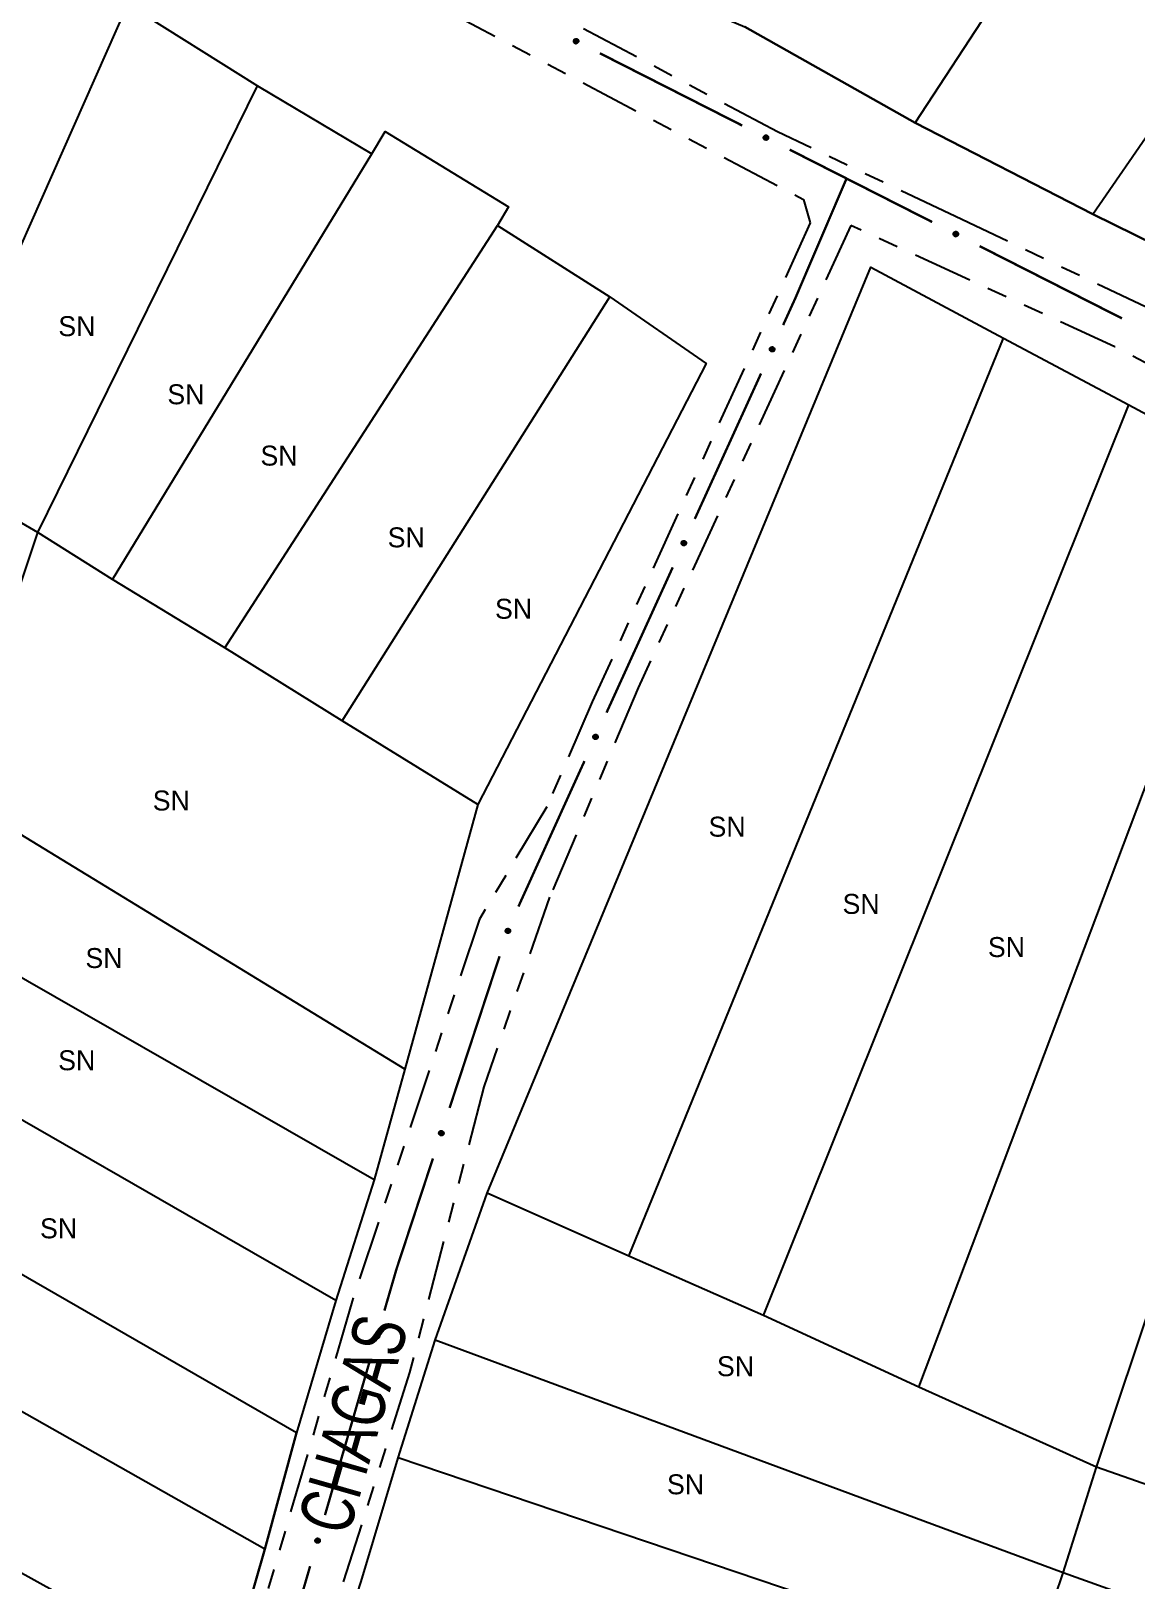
# Model space of a CAD drawing. Extents: x 207981 to 210201, y 4876477 to 4878908.
# Drawn here: x 209698 to 209781.1, y 4877011 to 4877127.4 of the extents above; entities that cross this region are included whole.
import ezdxf
from ezdxf.enums import TextEntityAlignment as Align

# ---------------------------------------------------------------- set-up
doc = ezdxf.new("R2010")
doc.units = 0
doc.header["$LTSCALE"] = 1.5
doc.header["$MEASUREMENT"] = 0
doc.linetypes.add('TRACO_25', pattern=[8, 3, -1, 1, -1, 1, -1])
for name, color, linetype in [('CD_MALHA_LOTES', 7, 'CONTINUOUS'), ('RU-QUADRA', 210, 'CONTINUOUS'), ('SV-EIXO-RUA-N-PAV', 6, 'CONTINUOUS'), ('SV-RUA-NAO-PAV', 7, 'CONTINUOUS'), ('SV-TXT-RUA-N-PAV', 7, 'CONTINUOUS'), ('Th_NmrPort', 1, 'CONTINUOUS')]:
    doc.layers.add(name, color=color, linetype=linetype)
doc.styles.add('ARIAL', font='ARIAL.SHX')

msp = doc.modelspace()

# ---------------------------------------------------------------- linework, layer by layer
at = {"layer": 'CD_MALHA_LOTES', "linetype": 'Continuous', "flags": 128}
for points in [[(209764.461389, 4877120.506002), (209776.328103, 4877138.676907)], [(209689.923594, 4877094.732983), (209705.313239, 4877129.406037)], [(209705.313239, 4877129.406037), (209715.047652, 4877123.287263)], [(209764.461389, 4877120.506002), (209751.667589, 4877127.73728)], [(209777.811442, 4877113.645558), (209787.267729, 4877127.366446)], [(209698.545503, 4877089.726713), (209715.047652, 4877123.287263)], [(209715.047652, 4877123.287263), (209723.623207, 4877118.188284)], [(209723.623207, 4877118.188284), (209724.643003, 4877119.857041)], [(209724.643003, 4877119.857041), (209733.913873, 4877114.20181)], [(209777.811442, 4877113.645558), (209764.461389, 4877120.506002)], [(209704.15438, 4877086.203783), (209723.623207, 4877118.188284)], [(209733.913873, 4877114.20181), (209733.079494, 4877112.81118)], [(209712.590872, 4877081.05845), (209733.079494, 4877112.81118)], [(209733.079494, 4877112.81118), (209741.515986, 4877107.434075)], [(209788.751069, 4877108.268453), (209777.811442, 4877113.645558)], [(209732.29147, 4877040.081204), (209761.123876, 4877109.659084)], [(209761.123876, 4877109.659084), (209771.090061, 4877104.328334)], [(209721.398198, 4877075.588637), (209741.515986, 4877107.434075)], [(209741.515986, 4877107.434075), (209748.747265, 4877102.427805)], [(209742.952971, 4877035.353061), (209771.090061, 4877104.328334)], [(209771.090061, 4877104.328334), (209780.499994, 4877099.322064)], [(209748.747265, 4877102.427805), (209731.596155, 4877069.284445)], [(209753.058219, 4877030.903043), (209780.499994, 4877099.322064)], [(209780.499994, 4877099.322064), (209790.558888, 4877093.944959)], [(209698.545503, 4877089.726713), (209689.923594, 4877094.732983)], [(209764.739515, 4877025.525939), (209790.558888, 4877093.944959)], [(209695.625179, 4877081.05845), (209698.545503, 4877089.726713)], [(209704.15438, 4877086.203783), (209698.545503, 4877089.726713)], [(209778.089568, 4877019.499873), (209801.034971, 4877088.289729)], [(209712.590872, 4877081.05845), (209704.15438, 4877086.203783)], [(209721.398198, 4877075.588637), (209712.590872, 4877081.05845)], [(209731.596155, 4877069.284445), (209721.398198, 4877075.588637)], [(209726.126342, 4877049.398429), (209692.102249, 4877070.165178)], [(209731.596155, 4877069.284445), (209726.126342, 4877049.398429)], [(209723.808624, 4877041.101), (209688.996507, 4877061.033371)], [(209720.934655, 4877032.015548), (209686.307955, 4877051.901564)], [(209726.126342, 4877049.398429), (209723.808624, 4877041.101)], [(209717.967976, 4877022.095717), (209683.433985, 4877041.981733)], [(209723.808624, 4877041.101), (209720.934655, 4877032.015548)], [(209728.397705, 4877029.048869), (209732.29147, 4877040.081204)], [(209742.952971, 4877035.353061), (209732.29147, 4877040.081204)], [(209753.058219, 4877030.903043), (209742.952971, 4877035.353061)], [(209715.603904, 4877013.334744), (209680.374598, 4877033.267115)], [(209720.934655, 4877032.015548), (209717.967976, 4877022.095717)], [(209764.739515, 4877025.525939), (209753.058219, 4877030.903043)], [(209725.616444, 4877020.195188), (209728.397705, 4877029.048869)], [(209775.586433, 4877011.573279), (209728.397705, 4877029.048869)], [(209778.089568, 4877019.499873), (209764.739515, 4877025.525939)], [(209712.637226, 4877003.044079), (209676.898022, 4877022.837386)], [(209715.603904, 4877013.334744), (209717.967976, 4877022.095717)], [(209722.835183, 4877010.924318), (209725.616444, 4877020.195188)], [(209773.083298, 4877004.156583), (209725.616444, 4877020.195188)], [(209775.586433, 4877011.573279), (209778.089568, 4877019.499873)], [(209789.446384, 4877015.513399), (209778.089568, 4877019.499873)], [(209712.637226, 4877003.044079), (209715.603904, 4877013.334744)], [(209773.083298, 4877004.156583), (209775.586433, 4877011.573279)], [(209824.722044, 4876993.958626), (209775.586433, 4877011.573279)]]:
    msp.add_lwpolyline(points, dxfattribs=at)
at = {"layer": 'RU-QUADRA', "linetype": 'Continuous', "flags": 128}
msp.add_lwpolyline([(209744.065475, 4877191.98441), (209739.244623, 4877185.494801), (209727.934161, 4877170.475991), (209712.080974, 4877144.424846), (209751.667589, 4877127.73728), (209764.461389, 4877120.506002), (209777.811442, 4877113.645558), (209788.751069, 4877108.268453), (209796.538599, 4877119.578915), (209809.965375, 4877136.559237), (209800.432365, 4877145.166516), (209788.194816, 4877156.662395), (209781.890625, 4877162.595752), (209774.659346, 4877168.343691), (209764.646807, 4877175.945804), (209757.786363, 4877181.601035)], close=True, dxfattribs=at)
for points in [[(209695.115282, 4877135.339394), (209705.313239, 4877129.406037), (209715.047652, 4877123.287263), (209723.623207, 4877118.188284), (209724.643003, 4877119.857041), (209733.913873, 4877114.20181), (209733.079494, 4877112.81118), (209741.515986, 4877107.434075), (209748.747265, 4877102.427805), (209731.596155, 4877069.284445), (209726.126342, 4877049.398429), (209723.808624, 4877041.101), (209720.934655, 4877032.015548), (209717.967976, 4877022.095717), (209715.603904, 4877013.334744), (209712.637226, 4877003.044079), (209710.412217, 4876995.349257), (209707.816373, 4876986.402867), (209704.664278, 4876975.555949), (209701.419473, 4876964.384551), (209697.896543, 4876952.239711)], [(209702.02208, 4876945.240204), (209705.266884, 4876955.85535), (209709.716902, 4876970.225199), (209713.610667, 4876982.509102), (209718.246102, 4876996.786241), (209722.835183, 4877010.924318), (209725.616444, 4877020.195188), (209728.397705, 4877029.048869), (209732.29147, 4877040.081204), (209761.123876, 4877109.659084), (209771.090061, 4877104.328334), (209780.499994, 4877099.322064), (209790.558888, 4877093.944959), (209801.034971, 4877088.289729), (209811.603763, 4877082.170954), (209820.318381, 4877076.05218), (209827.225179, 4877071.741226), (209838.164806, 4877064.417238), (209826.48351, 4877003.69304), (209824.722044, 4876993.958626), (209823.285059, 4876986.727348), (209820.689216, 4876974.721571), (209816.331907, 4876960.815266), (209812.345433, 4876948.71678)]]:
    msp.add_lwpolyline(points, dxfattribs=at)
at = {"layer": 'SV-EIXO-RUA-N-PAV'}
for points in [[(209738.904626, 4877126.811296), (209738.950901, 4877126.827128), (209738.99391, 4877126.831272), (209739.030776, 4877126.824403), (209739.061771, 4877126.80984), (209739.091802, 4877126.791368), (209739.117971, 4877126.766066), (209739.140795, 4877126.731549), (209739.157003, 4877126.68524), (209739.158352, 4877126.640903), (209739.153552, 4877126.6044), (209739.140227, 4877126.571205), (209739.121794, 4877126.542332), (209739.094612, 4877126.516018), (209739.059407, 4877126.49323), (209739.012447, 4877126.47806), (209738.970255, 4877126.474286), (209738.934771, 4877126.481866), (209738.901485, 4877126.495474), (209738.871051, 4877126.514699), (209738.845506, 4877126.539684), (209738.822625, 4877126.575172), (209738.808267, 4877126.62172), (209738.804023, 4877126.663758), (209738.811102, 4877126.69934), (209738.825237, 4877126.731809), (209738.843397, 4877126.762155), (209738.867737, 4877126.78952), (209738.904626, 4877126.811296)], [(209753.170248, 4877119.566157), (209753.216523, 4877119.581989), (209753.259532, 4877119.586133), (209753.296398, 4877119.579265), (209753.327393, 4877119.564701), (209753.357424, 4877119.54623), (209753.383593, 4877119.520927), (209753.406417, 4877119.48641), (209753.422624, 4877119.440101), (209753.423974, 4877119.395764), (209753.419174, 4877119.359261), (209753.405849, 4877119.326067), (209753.387416, 4877119.297194), (209753.360234, 4877119.27088), (209753.325029, 4877119.248091), (209753.278069, 4877119.232921), (209753.235877, 4877119.229148), (209753.200393, 4877119.236727), (209753.167106, 4877119.250335), (209753.136673, 4877119.26956), (209753.111128, 4877119.294546), (209753.088247, 4877119.330033), (209753.073888, 4877119.376581), (209753.069644, 4877119.41862), (209753.076724, 4877119.454201), (209753.090859, 4877119.48667), (209753.109019, 4877119.517016), (209753.133358, 4877119.544381), (209753.170248, 4877119.566157)], [(209767.43587, 4877112.321019), (209767.482145, 4877112.33685), (209767.525153, 4877112.340994), (209767.562019, 4877112.334126), (209767.593014, 4877112.319562), (209767.623046, 4877112.301091), (209767.649215, 4877112.275788), (209767.672039, 4877112.241272), (209767.688246, 4877112.194963), (209767.689596, 4877112.150626), (209767.684796, 4877112.114122), (209767.67147, 4877112.080928), (209767.653038, 4877112.052055), (209767.625856, 4877112.025741), (209767.590651, 4877112.002952), (209767.543691, 4877111.987782), (209767.501499, 4877111.984009), (209767.466014, 4877111.991589), (209767.432728, 4877112.005196), (209767.402295, 4877112.024421), (209767.37675, 4877112.049407), (209767.353869, 4877112.084895), (209767.33951, 4877112.131442), (209767.335266, 4877112.173481), (209767.342346, 4877112.209062), (209767.35648, 4877112.241531), (209767.37464, 4877112.271878), (209767.39898, 4877112.299242), (209767.43587, 4877112.321019)], [(209753.865254, 4877103.581859), (209753.883036, 4877103.536298), (209753.889001, 4877103.493504), (209753.883703, 4877103.456379), (209753.870468, 4877103.424794), (209753.853288, 4877103.394006), (209753.829118, 4877103.366787), (209753.795601, 4877103.342519), (209753.750022, 4877103.324361), (209753.705782, 4877103.321131), (209753.669108, 4877103.324378), (209753.635378, 4877103.336282), (209753.605749, 4877103.353473), (209753.578305, 4877103.379514), (209753.554043, 4877103.41372), (209753.536894, 4877103.459994), (209753.531333, 4877103.501988), (209753.5374, 4877103.537762), (209753.549583, 4877103.571596), (209753.5675, 4877103.602818), (209753.591379, 4877103.6294), (209753.625864, 4877103.653766), (209753.67176, 4877103.670087), (209753.713581, 4877103.676111), (209753.74943, 4877103.670548), (209753.78247, 4877103.657804), (209753.81356, 4877103.640948), (209753.841932, 4877103.617791), (209753.865254, 4877103.581859)], [(209747.232004, 4877089.02164), (209747.249785, 4877088.976078), (209747.255751, 4877088.933284), (209747.250453, 4877088.89616), (209747.237218, 4877088.864575), (209747.220038, 4877088.833787), (209747.195868, 4877088.806567), (209747.162351, 4877088.782299), (209747.116772, 4877088.764141), (209747.072532, 4877088.760912), (209747.035857, 4877088.764158), (209747.002128, 4877088.776063), (209746.972498, 4877088.793254), (209746.945055, 4877088.819294), (209746.920793, 4877088.853501), (209746.903644, 4877088.899775), (209746.898083, 4877088.941769), (209746.90415, 4877088.977543), (209746.916333, 4877089.011376), (209746.934249, 4877089.042598), (209746.958129, 4877089.069181), (209746.992613, 4877089.093547), (209747.03851, 4877089.109868), (209747.080331, 4877089.115892), (209747.11618, 4877089.110329), (209747.14922, 4877089.097584), (209747.180309, 4877089.080728), (209747.208682, 4877089.057572), (209747.232004, 4877089.02164)], [(209740.598754, 4877074.46142), (209740.616535, 4877074.415859), (209740.622501, 4877074.373065), (209740.617203, 4877074.33594), (209740.603967, 4877074.304355), (209740.586787, 4877074.273567), (209740.562618, 4877074.246348), (209740.529101, 4877074.22208), (209740.483521, 4877074.203922), (209740.439282, 4877074.200692), (209740.402607, 4877074.203939), (209740.368878, 4877074.215843), (209740.339248, 4877074.233034), (209740.311805, 4877074.259075), (209740.287543, 4877074.293282), (209740.270393, 4877074.339555), (209740.264833, 4877074.381549), (209740.2709, 4877074.417323), (209740.283083, 4877074.451157), (209740.300999, 4877074.482379), (209740.324878, 4877074.508961), (209740.359363, 4877074.533327), (209740.40526, 4877074.549648), (209740.44708, 4877074.555672), (209740.48293, 4877074.550109), (209740.51597, 4877074.537365), (209740.547059, 4877074.520509), (209740.575432, 4877074.497352), (209740.598754, 4877074.46142)], [(209734.006611, 4877059.896901), (209734.029252, 4877059.853549), (209734.039846, 4877059.81166), (209734.038627, 4877059.77418), (209734.028913, 4877059.74134), (209734.015191, 4877059.708863), (209733.994132, 4877059.679171), (209733.96346, 4877059.651394), (209733.920131, 4877059.628377), (209733.876507, 4877059.620344), (209733.839697, 4877059.619574), (209733.804871, 4877059.627732), (209733.773544, 4877059.641591), (209733.743426, 4877059.664485), (209733.71558, 4877059.695843), (209733.69349, 4877059.739972), (209733.683385, 4877059.78111), (209733.685517, 4877059.817332), (209733.693939, 4877059.852292), (209733.708346, 4877059.885281), (209733.729185, 4877059.914307), (209733.760809, 4877059.942287), (209733.804653, 4877059.963513), (209733.845568, 4877059.97406), (209733.88181, 4877059.972437), (209733.916042, 4877059.96337), (209733.948784, 4877059.950003), (209733.979512, 4877059.930077), (209734.006611, 4877059.896901)], [(209728.999885, 4877044.700431), (209729.022527, 4877044.657079), (209729.033121, 4877044.61519), (209729.031901, 4877044.57771), (209729.022187, 4877044.54487), (209729.008465, 4877044.512393), (209728.987407, 4877044.482702), (209728.956734, 4877044.454925), (209728.913406, 4877044.431907), (209728.869781, 4877044.423875), (209728.832972, 4877044.423104), (209728.798145, 4877044.431262), (209728.766819, 4877044.445121), (209728.7367, 4877044.468015), (209728.708855, 4877044.499373), (209728.686764, 4877044.543502), (209728.676659, 4877044.58464), (209728.678791, 4877044.620862), (209728.687214, 4877044.655822), (209728.70162, 4877044.688811), (209728.72246, 4877044.717837), (209728.754083, 4877044.745817), (209728.797927, 4877044.767043), (209728.838842, 4877044.77759), (209728.875085, 4877044.775967), (209728.909316, 4877044.7669), (209728.942058, 4877044.753533), (209728.972786, 4877044.733607), (209728.999885, 4877044.700431)], [(209724.167424, 4877029.454015), (209724.191583, 4877029.41149), (209724.203651, 4877029.370002), (209724.203757, 4877029.332502), (209724.195209, 4877029.299339), (209724.182644, 4877029.266398), (209724.162648, 4877029.235981), (209724.132976, 4877029.207137), (209724.090488, 4877029.182603), (209724.047175, 4877029.173034), (209724.010415, 4877029.170963), (209723.975322, 4877029.177885), (209723.943526, 4877029.190628), (209723.912617, 4877029.212443), (209723.88368, 4877029.242798), (209723.860044, 4877029.286119), (209723.848492, 4877029.326874), (209723.849342, 4877029.363149), (209723.856524, 4877029.398384), (209723.869756, 4877029.431862), (209723.889557, 4877029.461607), (209723.920172, 4877029.490686), (209723.963238, 4877029.513449), (209724.003755, 4877029.525434), (209724.040032, 4877029.525094), (209724.074563, 4877029.517242), (209724.107756, 4877029.505041), (209724.139169, 4877029.486213), (209724.167424, 4877029.454015)], [(209719.700858, 4877014.090103), (209719.725017, 4877014.047578), (209719.737085, 4877014.00609), (209719.73719, 4877013.96859), (209719.728643, 4877013.935428), (209719.716077, 4877013.902486), (209719.696081, 4877013.872069), (209719.66641, 4877013.843225), (209719.623922, 4877013.818691), (209719.580608, 4877013.809122), (209719.543849, 4877013.807051), (209719.508756, 4877013.813973), (209719.476959, 4877013.826716), (209719.446051, 4877013.848532), (209719.417114, 4877013.878886), (209719.393478, 4877013.922207), (209719.381926, 4877013.962962), (209719.382776, 4877013.999237), (209719.389958, 4877014.034473), (209719.403189, 4877014.06795), (209719.42299, 4877014.097695), (209719.453605, 4877014.126774), (209719.496672, 4877014.149537), (209719.537188, 4877014.161523), (209719.573466, 4877014.161182), (209719.607996, 4877014.15333), (209719.64119, 4877014.141129), (209719.672603, 4877014.122301), (209719.700858, 4877014.090103)]]:
    msp.add_lwpolyline(points, close=True, dxfattribs=at)
for points in [[(209738.804023, 4877126.663758), (209739.121794, 4877126.542332)], [(209738.807626, 4877126.640863), (209739.103511, 4877126.530382)], [(209738.808267, 4877126.62172), (209739.094612, 4877126.516018)], [(209738.810308, 4877126.679292), (209739.128093, 4877126.557688)], [(209738.811102, 4877126.69934), (209739.140227, 4877126.571205)], [(209738.819562, 4877126.598071), (209739.074064, 4877126.505546)], [(209738.82029, 4877126.714013), (209739.144138, 4877126.586269)], [(209738.822625, 4877126.575172), (209739.059407, 4877126.49323)], [(209738.825237, 4877126.731809), (209739.153552, 4877126.6044)], [(209738.83819, 4877126.746244), (209739.152324, 4877126.626494)], [(209738.840053, 4877126.557056), (209739.0288, 4877126.488744)], [(209738.843397, 4877126.762155), (209739.158352, 4877126.640903)], [(209738.85972, 4877126.773569), (209739.15379, 4877126.66554)], [(209738.867737, 4877126.78952), (209739.157003, 4877126.68524)], [(209738.886117, 4877126.798424), (209739.144905, 4877126.708313)], [(209738.904626, 4877126.811296), (209739.140795, 4877126.731549)], [(209738.930183, 4877126.818895), (209739.122599, 4877126.751781)], [(209738.950901, 4877126.827128), (209739.117971, 4877126.766066)], [(209738.975408, 4877126.829596), (209739.096547, 4877126.781846)], [(209738.99391, 4877126.831272), (209739.091802, 4877126.791368)], [(209738.845506, 4877126.539684), (209739.012447, 4877126.47806)], [(209738.862436, 4877126.525793), (209738.985409, 4877126.478642)], [(209738.871051, 4877126.514699), (209738.970255, 4877126.474286)], [(209753.195805, 4877119.573757), (209753.388221, 4877119.506642)], [(209753.216523, 4877119.581989), (209753.383593, 4877119.520927)], [(209753.24103, 4877119.584457), (209753.362169, 4877119.536708)], [(209753.259532, 4877119.586133), (209753.357424, 4877119.54623)], [(209753.069644, 4877119.41862), (209753.387416, 4877119.297194)], [(209753.073248, 4877119.395724), (209753.369133, 4877119.285243)], [(209753.073888, 4877119.376581), (209753.360234, 4877119.27088)], [(209753.07593, 4877119.434153), (209753.393714, 4877119.31255)], [(209753.076724, 4877119.454201), (209753.405849, 4877119.326067)], [(209753.085184, 4877119.352932), (209753.339685, 4877119.260408)], [(209753.085912, 4877119.468874), (209753.40976, 4877119.34113)], [(209753.088247, 4877119.330033), (209753.325029, 4877119.248091)], [(209753.090859, 4877119.48667), (209753.419174, 4877119.359261)], [(209753.103812, 4877119.501105), (209753.417946, 4877119.381355)], [(209753.105675, 4877119.311917), (209753.294422, 4877119.243605)], [(209753.109019, 4877119.517016), (209753.423974, 4877119.395764)], [(209753.111128, 4877119.294546), (209753.278069, 4877119.232921)], [(209753.125342, 4877119.528431), (209753.419412, 4877119.420402)], [(209753.128058, 4877119.280654), (209753.251031, 4877119.233503)], [(209753.133358, 4877119.544381), (209753.422624, 4877119.440101)], [(209753.136673, 4877119.26956), (209753.235877, 4877119.229148)], [(209753.151738, 4877119.553285), (209753.410527, 4877119.463174)], [(209753.170248, 4877119.566157), (209753.406417, 4877119.48641)], [(209767.335266, 4877112.173481), (209767.653038, 4877112.052055)], [(209767.33887, 4877112.150586), (209767.634755, 4877112.040104)], [(209767.33951, 4877112.131442), (209767.625856, 4877112.025741)], [(209767.341552, 4877112.189014), (209767.659336, 4877112.067411)], [(209767.342346, 4877112.209062), (209767.67147, 4877112.080928)], [(209767.350806, 4877112.107794), (209767.605307, 4877112.015269)], [(209767.351534, 4877112.223736), (209767.675382, 4877112.095992)], [(209767.353869, 4877112.084895), (209767.590651, 4877112.002952)], [(209767.35648, 4877112.241531), (209767.684796, 4877112.114122)], [(209767.369433, 4877112.255966), (209767.683568, 4877112.136216)], [(209767.371297, 4877112.066779), (209767.560044, 4877111.998466)], [(209767.37464, 4877112.271878), (209767.689596, 4877112.150626)], [(209767.37675, 4877112.049407), (209767.543691, 4877111.987782)], [(209767.390964, 4877112.283292), (209767.685034, 4877112.175263)], [(209767.393679, 4877112.035516), (209767.516653, 4877111.988365)], [(209767.39898, 4877112.299242), (209767.688246, 4877112.194963)], [(209767.402295, 4877112.024421), (209767.501499, 4877111.984009)], [(209767.41736, 4877112.308146), (209767.676148, 4877112.218036)], [(209767.43587, 4877112.321019), (209767.672039, 4877112.241272)], [(209767.461426, 4877112.328618), (209767.653842, 4877112.261503)], [(209767.482145, 4877112.33685), (209767.649215, 4877112.275788)], [(209767.506652, 4877112.339318), (209767.627791, 4877112.291569)], [(209767.525153, 4877112.340994), (209767.623046, 4877112.301091)], [(209753.5675, 4877103.602818), (209753.531333, 4877103.501988)], [(209753.578218, 4877103.611896), (209753.536328, 4877103.487033)], [(209753.591379, 4877103.6294), (209753.536894, 4877103.459994)], [(209753.608503, 4877103.635585), (209753.548262, 4877103.44411)], [(209753.625864, 4877103.653766), (209753.554043, 4877103.41372)], [(209753.648612, 4877103.657798), (209753.56697, 4877103.3996)], [(209753.67176, 4877103.670087), (209753.578305, 4877103.379514)], [(209753.690859, 4877103.671539), (209753.593033, 4877103.371232)], [(209753.713581, 4877103.676111), (209753.605749, 4877103.353473)], [(209753.729367, 4877103.67049), (209753.621358, 4877103.347832)], [(209753.74943, 4877103.670548), (209753.635378, 4877103.336282)], [(209753.76448, 4877103.661991), (209753.650594, 4877103.333013)], [(209753.78247, 4877103.657804), (209753.669108, 4877103.324378)], [(209753.797442, 4877103.645475), (209753.69113, 4877103.326542)], [(209753.81356, 4877103.640948), (209753.705782, 4877103.321131)], [(209753.825656, 4877103.625124), (209753.730203, 4877103.326735)], [(209753.841932, 4877103.617791), (209753.750022, 4877103.324361)], [(209753.851608, 4877103.599806), (209753.772561, 4877103.337427)], [(209753.865254, 4877103.581859), (209753.795601, 4877103.342519)], [(209753.873932, 4877103.556648), (209753.815042, 4877103.361557)], [(209753.883036, 4877103.536298), (209753.829118, 4877103.366787)], [(209753.886541, 4877103.511917), (209753.843975, 4877103.388861)], [(209753.889001, 4877103.493504), (209753.853288, 4877103.394006)], [(209746.934249, 4877089.042598), (209746.898083, 4877088.941769)], [(209746.944968, 4877089.051677), (209746.903078, 4877088.926813)], [(209746.958129, 4877089.069181), (209746.903644, 4877088.899775)], [(209746.975253, 4877089.075366), (209746.915012, 4877088.88389)], [(209746.992613, 4877089.093547), (209746.920793, 4877088.853501)], [(209747.015362, 4877089.097579), (209746.93372, 4877088.83938)], [(209747.03851, 4877089.109868), (209746.945055, 4877088.819294)], [(209747.057609, 4877089.11132), (209746.959783, 4877088.811013)], [(209747.080331, 4877089.115892), (209746.972498, 4877088.793254)], [(209747.096117, 4877089.110271), (209746.988108, 4877088.787613)], [(209747.11618, 4877089.110329), (209747.002128, 4877088.776063)], [(209747.13123, 4877089.101771), (209747.017344, 4877088.772794)], [(209747.14922, 4877089.097584), (209747.035857, 4877088.764158)], [(209747.164191, 4877089.085256), (209747.05788, 4877088.766323)], [(209747.180309, 4877089.080728), (209747.072532, 4877088.760912)], [(209747.192406, 4877089.064904), (209747.096953, 4877088.766515)], [(209747.208682, 4877089.057572), (209747.116772, 4877088.764141)], [(209747.218358, 4877089.039586), (209747.139311, 4877088.777207)], [(209747.232004, 4877089.02164), (209747.162351, 4877088.782299)], [(209747.240681, 4877088.996428), (209747.181792, 4877088.801338)], [(209747.249785, 4877088.976078), (209747.195868, 4877088.806567)], [(209747.253291, 4877088.951698), (209747.210725, 4877088.828642)], [(209747.255751, 4877088.933284), (209747.220038, 4877088.833787)], [(209740.300999, 4877074.482379), (209740.264833, 4877074.381549)], [(209740.311718, 4877074.491457), (209740.269828, 4877074.366594)], [(209740.324878, 4877074.508961), (209740.270393, 4877074.339555)], [(209740.342003, 4877074.515146), (209740.281762, 4877074.323671)], [(209740.359363, 4877074.533327), (209740.287543, 4877074.293282)], [(209740.382112, 4877074.537359), (209740.30047, 4877074.279161)], [(209740.40526, 4877074.549648), (209740.311805, 4877074.259075)], [(209740.424359, 4877074.5511), (209740.326532, 4877074.250793)], [(209740.44708, 4877074.555672), (209740.339248, 4877074.233034)], [(209740.462866, 4877074.550051), (209740.354858, 4877074.227393)], [(209740.48293, 4877074.550109), (209740.368878, 4877074.215843)], [(209740.49798, 4877074.541552), (209740.384094, 4877074.212574)], [(209740.51597, 4877074.537365), (209740.402607, 4877074.203939)], [(209740.530941, 4877074.525036), (209740.424629, 4877074.206103)], [(209740.547059, 4877074.520509), (209740.439282, 4877074.200692)], [(209740.559156, 4877074.504685), (209740.463703, 4877074.206296)], [(209740.575432, 4877074.497352), (209740.483521, 4877074.203922)], [(209740.585108, 4877074.479367), (209740.50606, 4877074.216988)], [(209740.598754, 4877074.46142), (209740.529101, 4877074.22208)], [(209740.607431, 4877074.436209), (209740.548542, 4877074.241118)], [(209740.616535, 4877074.415859), (209740.562618, 4877074.246348)], [(209740.620041, 4877074.391478), (209740.577475, 4877074.268422)], [(209740.622501, 4877074.373065), (209740.586787, 4877074.273567)], [(209733.708346, 4877059.885281), (209733.683385, 4877059.78111)], [(209733.718011, 4877059.895473), (209733.68998, 4877059.766788)], [(209733.729185, 4877059.914307), (209733.69349, 4877059.739972)], [(209733.745534, 4877059.922322), (209733.706521, 4877059.725421)], [(209733.760809, 4877059.942287), (209733.71558, 4877059.695843)], [(209733.782982, 4877059.948774), (209733.72997, 4877059.683216)], [(209733.804653, 4877059.963513), (209733.743426, 4877059.664485)], [(209733.82348, 4877059.967039), (209733.758969, 4877059.657858)], [(209733.845568, 4877059.97406), (209733.773544, 4877059.641591)], [(209733.861873, 4877059.970193), (209733.789676, 4877059.637684)], [(209733.88181, 4877059.972437), (209733.804871, 4877059.627732)], [(209733.897703, 4877059.965571), (209733.820353, 4877059.626141)], [(209733.916042, 4877059.96337), (209733.839697, 4877059.619574)], [(209733.932268, 4877059.952747), (209733.861352, 4877059.624126)], [(209733.948784, 4877059.950003), (209733.876507, 4877059.620344)], [(209733.962533, 4877059.935592), (209733.900172, 4877059.628576)], [(209733.979512, 4877059.930077), (209733.920131, 4877059.628377)], [(209733.99109, 4877059.913253), (209733.941112, 4877059.643822)], [(209734.006611, 4877059.896901), (209733.96346, 4877059.651394)], [(209734.017984, 4877059.872786), (209733.98071, 4877059.672439)], [(209734.029252, 4877059.853549), (209733.994132, 4877059.679171)], [(209734.035395, 4877059.829696), (209734.006495, 4877059.702734)], [(209734.039846, 4877059.81166), (209734.015191, 4877059.708863)], [(209728.70162, 4877044.688811), (209728.676659, 4877044.58464)], [(209728.711285, 4877044.699003), (209728.683255, 4877044.570318)], [(209728.72246, 4877044.717837), (209728.686764, 4877044.543502)], [(209728.738808, 4877044.725852), (209728.699796, 4877044.528951)], [(209728.754083, 4877044.745817), (209728.708855, 4877044.499373)], [(209728.776257, 4877044.752305), (209728.723244, 4877044.486746)], [(209728.797927, 4877044.767043), (209728.7367, 4877044.468015)], [(209728.816754, 4877044.770569), (209728.752243, 4877044.461388)], [(209728.838842, 4877044.77759), (209728.766819, 4877044.445121)], [(209728.855147, 4877044.773723), (209728.78295, 4877044.441215)], [(209728.875085, 4877044.775967), (209728.798145, 4877044.431262)], [(209728.890978, 4877044.769101), (209728.813627, 4877044.429671)], [(209728.909316, 4877044.7669), (209728.832972, 4877044.423104)], [(209728.925543, 4877044.756277), (209728.854627, 4877044.427656)], [(209728.942058, 4877044.753533), (209728.869781, 4877044.423875)], [(209728.955808, 4877044.739122), (209728.893446, 4877044.432106)], [(209728.972786, 4877044.733607), (209728.913406, 4877044.431907)], [(209728.984365, 4877044.716783), (209728.934386, 4877044.447352)], [(209728.999885, 4877044.700431), (209728.956734, 4877044.454925)], [(209729.011259, 4877044.676316), (209728.973985, 4877044.475969)], [(209729.022527, 4877044.657079), (209728.987407, 4877044.482702)], [(209729.028669, 4877044.633226), (209728.999769, 4877044.506264)], [(209729.033121, 4877044.61519), (209729.008465, 4877044.512393)], [(209723.869756, 4877029.431862), (209723.848492, 4877029.326874)], [(209723.879055, 4877029.442389), (209723.855589, 4877029.312794)], [(209723.889557, 4877029.461607), (209723.860044, 4877029.286119)], [(209723.905611, 4877029.470194), (209723.873582, 4877029.272037)], [(209723.920172, 4877029.490686), (209723.88368, 4877029.242798)], [(209723.942102, 4877029.497953), (209723.898507, 4877029.230687)], [(209723.963238, 4877029.513449), (209723.912617, 4877029.212443)], [(209723.981929, 4877029.517637), (209723.928384, 4877029.20637)], [(209724.003755, 4877029.525434), (209723.943526, 4877029.190628)], [(209724.020186, 4877029.522146), (209723.959785, 4877029.187294)], [(209724.040032, 4877029.525094), (209723.975322, 4877029.177885)], [(209724.056158, 4877029.518794), (209723.99085, 4877029.176842)], [(209724.074563, 4877029.517242), (209724.010415, 4877029.170963)], [(209724.091154, 4877029.507199), (209724.031896, 4877029.176277)], [(209724.107756, 4877029.505041), (209724.047175, 4877029.173034)], [(209724.122006, 4877029.491124), (209724.070534, 4877029.182097)], [(209724.139169, 4877029.486213), (209724.090488, 4877029.182603)], [(209724.151335, 4877029.469809), (209724.110909, 4877029.198779)], [(209724.167424, 4877029.454015), (209724.132976, 4877029.207137)], [(209724.179643, 4877029.430317), (209724.149472, 4877029.228778)], [(209724.191583, 4877029.41149), (209724.162648, 4877029.235981)], [(209724.198565, 4877029.387869), (209724.17417, 4877029.259965)], [(209724.203651, 4877029.370002), (209724.182644, 4877029.266398)], [(209719.403189, 4877014.06795), (209719.381926, 4877013.962962)], [(209719.412489, 4877014.078478), (209719.389023, 4877013.948882)], [(209719.42299, 4877014.097695), (209719.393478, 4877013.922207)], [(209719.439045, 4877014.106282), (209719.407016, 4877013.908126)], [(209719.453605, 4877014.126774), (209719.417114, 4877013.878886)], [(209719.475536, 4877014.134041), (209719.431941, 4877013.866775)], [(209719.496672, 4877014.149537), (209719.446051, 4877013.848532)], [(209719.515362, 4877014.153725), (209719.461818, 4877013.842458)], [(209719.537188, 4877014.161523), (209719.476959, 4877013.826716)], [(209719.55362, 4877014.158234), (209719.493219, 4877013.823382)], [(209719.573466, 4877014.161182), (209719.508756, 4877013.813973)], [(209719.589591, 4877014.154882), (209719.524284, 4877013.81293)], [(209719.607996, 4877014.15333), (209719.543849, 4877013.807051)], [(209719.624588, 4877014.143287), (209719.56533, 4877013.812365)], [(209719.64119, 4877014.141129), (209719.580608, 4877013.809122)], [(209719.65544, 4877014.127212), (209719.603968, 4877013.818185)], [(209719.672603, 4877014.122301), (209719.623922, 4877013.818691)], [(209719.684769, 4877014.105897), (209719.644343, 4877013.834867)], [(209719.700858, 4877014.090103), (209719.66641, 4877013.843225)], [(209719.713076, 4877014.066405), (209719.682905, 4877013.864866)], [(209719.725017, 4877014.047578), (209719.696081, 4877013.872069)], [(209719.731998, 4877014.023958), (209719.707603, 4877013.896053)], [(209719.737085, 4877014.00609), (209719.716077, 4877013.902486)]]:
    msp.add_lwpolyline(points, dxfattribs=at)
at = {"layer": 'SV-EIXO-RUA-N-PAV', "const_width": 0.18}
for points in [[(209740.766088, 4877125.742444), (209751.465304, 4877120.30859)], [(209755.031709, 4877118.497305), (209765.730926, 4877113.063451)], [(209759.300659, 4877116.329217), (209755.76043, 4877108.054751)], [(209769.297331, 4877111.252167), (209779.996548, 4877105.818313)], [(209755.76043, 4877108.054751), (209755.427236, 4877107.275988)], [(209755.427236, 4877107.275988), (209754.534669, 4877105.316772)], [(209752.876357, 4877101.676718), (209747.901419, 4877090.756553)], [(209746.243106, 4877087.116498), (209741.268169, 4877076.196333)], [(209739.609856, 4877072.556279), (209738.7807, 4877070.736251)], [(209738.7807, 4877070.736251), (209738.611691, 4877070.365272)], [(209738.611691, 4877070.365272), (209734.650009, 4877061.629255)], [(209733.231258, 4877057.895324), (209729.476213, 4877046.497972)], [(209728.224532, 4877042.698854), (209725.721169, 4877035.100619)], [(209725.721169, 4877035.100619), (209725.493182, 4877034.408629)], [(209725.493182, 4877034.408629), (209724.579931, 4877031.267266)], [(209723.463289, 4877027.426288), (209720.113364, 4877015.903354)], [(209718.996723, 4877012.062376), (209715.646798, 4877000.539442)]]:
    msp.add_lwpolyline(points, dxfattribs=at)
at = {"layer": 'SV-RUA-NAO-PAV', "linetype": 'TRACO_25'}
msp.add_polyline3d([(209767.479381, 4877113.473062, 11.707659), (209754.111548, 4877119.828909, 11.856367), (209718.554451, 4877138.752948, 11.782013), (209709.796471, 4877143.941603, 11.60852), (209709.364708, 4877146.384995, 11.60852), (209710.514598, 4877150.072381, 11.60852), (209725.082376, 4877171.991973, 11.980291), (209740.092615, 4877194.441785, 12.451202), (209742.301379, 4877195.468672, 12.451202), (209745.730919, 4877194.811571, 12.451202), (209774.504017, 4877173.404608, 12.475987), (209808.219896, 4877142.01442, 11.757228), (209811.371991, 4877136.451898, 11.905937), (209811.050717, 4877130.580068, 12.129001), (209810.376917, 4877124.874622, 12.252924), (209806.686586, 4877111.235795, 12.104216), (209805.351331, 4877102.6736, 12.054646), (209806.023704, 4877097.134776, 11.856367), (209809.436705, 4877092.05473, 11.707659), (209796.172928, 4877099.986063, 11.707659), (209782.229234, 4877106.459703, 11.707659)], close=True, dxfattribs=at)
for points in [[(209610.920621, 4876925.582566, 10.964115), (209618.28047, 4876955.442525, 10.964115), (209629.635666, 4876999.286198, 10.964115), (209643.934801, 4877067.312233, 10.964115), (209647.719866, 4877085.711855, 10.964115), (209664.542379, 4877130.396654, 10.964115), (209694.402338, 4877136.284533, 10.964115), (209708.107556, 4877139.472927, 11.658089), (209728.894029, 4877129.136185, 11.658089), (209756.076205, 4877114.755885, 11.658089), (209756.573963, 4877112.987966, 11.658089), (209740.194219, 4877077.003077, 11.038469), (209736.777575, 4877069.114706, 10.964115), (209731.727288, 4877060.688368, 10.964115), (209722.159484, 4877031.984957, 10.964115), (209712.959672, 4877000.495316, 10.964115), (209704.653557, 4876973.842148, 10.964115), (209696.768004, 4876945.927292, 10.964115)], [(209831.748993, 4877007.202391, 11.881152), (209833.274228, 4877013.06891, 11.881152), (209834.206967, 4877018.949496, 11.881152), (209834.127932, 4877024.938244, 11.856367), (209834.505881, 4877032.713085, 11.831583), (209837.378653, 4877041.338025, 11.831583), (209838.681768, 4877047.646756, 11.831583), (209839.423577, 4877053.164718, 11.831583), (209839.346973, 4877058.969325, 11.732444), (209838.668376, 4877066.383794, 11.534165), (209831.331692, 4877071.511963, 11.757228), (209811.163574, 4877086.079216, 11.757228), (209798.124489, 4877094.013337, 11.881152), (209779.469337, 4877103.676873, 11.881152), (209759.622753, 4877112.8009, 11.881152), (209743.650941, 4877078.070432, 11.410241), (209736.992084, 4877062.320841, 11.038469), (209732.04271, 4877048.071484, 10.964115), (209726.470252, 4877026.622781, 10.964115), (209718.900122, 4877002.703271, 10.964115)]]:
    msp.add_polyline3d(points, dxfattribs=at)

# ---------------------------------------------------------------- texts
at = {"layer": 'SV-TXT-RUA-N-PAV', "style": 'ARIAL', "width": 0.7}
msp.add_text('CHAGAS', height=4, rotation=74, dxfattribs=at).set_placement((209721.864102, 4877014.251301))
at = {"layer": 'Th_NmrPort', "color": 1}
for p in [(209700.080017, 4877105.236571), (209708.271102, 4877100.117142), (209715.267654, 4877095.509657), (209724.823921, 4877089.366343), (209732.889438, 4877084.002292), (209707.173738, 4877069.595163), (209748.932818, 4877067.628385), (209759.001028, 4877061.826366), (209769.922475, 4877058.584061), (209702.11565, 4877057.757168), (209700.067879, 4877050.078026), (209698.702698, 4877037.450102), (209749.565912, 4877027.090239), (209745.811665, 4877018.216563)]:
    msp.add_text('SN', height=1.5, dxfattribs=at).set_placement(p, align=Align.MIDDLE_LEFT)

doc.saveas('drawing.dxf')
